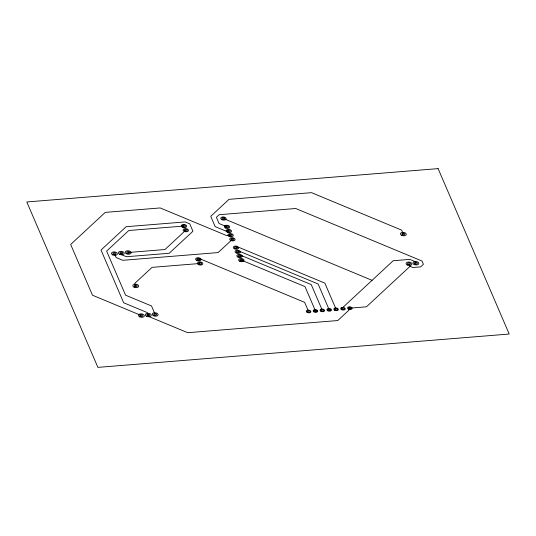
<?xml version="1.0" encoding="UTF-8"?>
<svg xmlns="http://www.w3.org/2000/svg" width="536" height="536" viewBox="0 0 536 536"><rect width="100%" height="100%" fill="white"/><g stroke="black" fill="none" stroke-linecap="round" stroke-linejoin="round"><path stroke-width="0.8" d="M185.804 230.185L164.954 249.528L128.184 252.51M232.41 239.324L218.125 252.57L122.744 260.308L116.131 257.555L114.436 253.622M227.043 226.842L219.056 223.519L216.39 217.315L219.211 214.702L295.705 208.504L422.006 261.039L423.407 264.295L420.619 266.881L412.941 267.504L410.087 266.318L366.443 306.806L349.834 308.153L349.137 308.991L349.445 309.701L337.767 320.541L187.721 332.702L148.968 316.582L147.246 312.568L123.669 302.766L101.009 250.044L126.161 226.708L185.121 221.924L189.744 223.847L192.927 231.244L169.182 253.267L126.456 256.731L122.114 254.928L121.31 253.066M184.016 226.025L128.814 230.5L106.624 251.089L125.571 295.182L151.521 305.969L155.165 314.465M228.832 231.003L226.226 231.21L215.164 226.614L210.742 216.31L229.033 199.345L311.537 192.659L401.652 230.145L403.347 234.071M230.621 235.163L226.433 235.498L160.177 207.941L105.25 212.39L70.672 244.47L92.487 295.222L141.424 315.577M235.981 247.645L238.982 247.398L324.843 283.115L336.085 309.265M237.77 251.799L240.262 251.598L318.103 283.98L329.211 309.821M198.32 259.303L200.712 259.109L304.662 302.351L308.595 311.496M239.559 255.96L241.95 255.766L311.255 284.596L322.337 310.384M200.109 263.464L152.056 267.364L134.724 283.444L135.782 285.902M223.465 218.52L372.064 280.335M241.347 260.121L305.004 286.606L315.463 310.94M415.862 263.196L415.192 261.635L409.772 259.384L393.21 260.724L342.538 307.731L342.96 308.709M408.988 263.752L410.087 266.318M438.106 168.619L26.8 201.965L97.894 367.381L509.2 334.035L438.106 168.619M240.49 260.757A1.467 0.851 6.2 0 0 242.801 260.315A1.467 0.851 6.2 0 0 240.751 259.297A1.467 0.851 6.2 0 0 240.49 260.757M239.766 261.293A2.707 1.575 6.2 0 0 244.034 260.476A2.707 1.575 6.2 0 0 240.242 258.6A2.707 1.575 6.2 0 0 239.766 261.293M183.165 226.661A1.467 0.851 6.2 0 0 185.469 226.219A1.467 0.851 6.2 0 0 183.419 225.2A1.467 0.851 6.2 0 0 183.165 226.661M112.714 254.895A2.948 1.715 6.2 0 0 117.364 254.01A2.948 1.715 6.2 0 0 113.237 251.96A2.948 1.715 6.2 0 0 112.714 254.895M119.588 254.339A2.948 1.715 6.2 0 0 124.231 253.448A2.948 1.715 6.2 0 0 120.111 251.404A2.948 1.715 6.2 0 0 119.588 254.339M139.702 316.85A2.948 1.715 6.2 0 0 144.345 315.965A2.948 1.715 6.2 0 0 140.224 313.922A2.948 1.715 6.2 0 0 139.702 316.85M348.956 308.796A1.494 0.871 6.2 0 0 351.315 308.347A1.494 0.871 6.2 0 0 349.224 307.309A1.494 0.871 6.2 0 0 348.956 308.796M401.625 235.344A2.948 1.715 6.2 0 0 406.268 234.46A2.948 1.715 6.2 0 0 402.141 232.416A2.948 1.715 6.2 0 0 401.625 235.344M113.578 254.258A1.474 0.858 6.2 0 0 115.897 253.816A1.474 0.858 6.2 0 0 113.84 252.791A1.474 0.858 6.2 0 0 113.578 254.258M402.482 234.708A1.474 0.858 6.2 0 0 404.807 234.266A1.474 0.858 6.2 0 0 402.744 233.247A1.474 0.858 6.2 0 0 402.482 234.708M140.559 316.213A1.474 0.858 6.2 0 0 142.884 315.771A1.474 0.858 6.2 0 0 140.821 314.746A1.474 0.858 6.2 0 0 140.559 316.213M307.262 312.481A2.285 1.327 6.2 0 0 310.853 311.791A2.285 1.327 6.2 0 0 307.664 310.21A2.285 1.327 6.2 0 0 307.262 312.481M307.718 312.14A1.494 0.871 6.2 0 0 310.076 311.691A1.494 0.871 6.2 0 0 307.986 310.652A1.494 0.871 6.2 0 0 307.718 312.14M314.136 311.925A2.285 1.327 6.2 0 0 317.727 311.235A2.285 1.327 6.2 0 0 314.538 309.654A2.285 1.327 6.2 0 0 314.136 311.925M314.592 311.584A1.494 0.871 6.2 0 0 316.95 311.135A1.494 0.871 6.2 0 0 314.853 310.096A1.494 0.871 6.2 0 0 314.592 311.584M321.01 311.369A2.285 1.327 6.2 0 0 324.602 310.679A2.285 1.327 6.2 0 0 321.412 309.098A2.285 1.327 6.2 0 0 321.01 311.369M321.466 311.027A1.494 0.871 6.2 0 0 323.824 310.579A1.494 0.871 6.2 0 0 321.727 309.54A1.494 0.871 6.2 0 0 321.466 311.027M327.878 310.806A2.285 1.327 6.2 0 0 331.476 310.123A2.285 1.327 6.2 0 0 328.28 308.542A2.285 1.327 6.2 0 0 327.878 310.806M328.34 310.471A1.494 0.871 6.2 0 0 330.699 310.022A1.494 0.871 6.2 0 0 328.601 308.984A1.494 0.871 6.2 0 0 328.34 310.471M334.752 310.25A2.285 1.327 6.2 0 0 338.343 309.567A2.285 1.327 6.2 0 0 335.154 307.986A2.285 1.327 6.2 0 0 334.752 310.25M335.214 309.915A1.494 0.871 6.2 0 0 337.566 309.46A1.494 0.871 6.2 0 0 335.476 308.428A1.494 0.871 6.2 0 0 335.214 309.915M341.626 309.694A2.285 1.327 6.2 0 0 345.218 309.011A2.285 1.327 6.2 0 0 342.028 307.43A2.285 1.327 6.2 0 0 341.626 309.694M342.082 309.359A1.494 0.871 6.2 0 0 344.44 308.904A1.494 0.871 6.2 0 0 342.35 307.865A1.494 0.871 6.2 0 0 342.082 309.359M348.5 309.138A2.285 1.327 6.2 0 0 352.092 308.448A2.285 1.327 6.2 0 0 348.903 306.867A2.285 1.327 6.2 0 0 348.5 309.138M126.463 253.783A2.948 1.715 6.2 0 0 131.106 252.892A2.948 1.715 6.2 0 0 126.985 250.848A2.948 1.715 6.2 0 0 126.463 253.783M127.327 253.146A1.474 0.858 6.2 0 0 129.645 252.697A1.474 0.858 6.2 0 0 127.581 251.679A1.474 0.858 6.2 0 0 127.327 253.146M120.453 253.702A1.474 0.858 6.2 0 0 122.771 253.26A1.474 0.858 6.2 0 0 120.714 252.235A1.474 0.858 6.2 0 0 120.453 253.702M414.14 264.469A2.948 1.715 6.2 0 0 418.784 263.578A2.948 1.715 6.2 0 0 414.656 261.535A2.948 1.715 6.2 0 0 414.14 264.469M414.998 263.833A1.474 0.858 6.2 0 0 417.323 263.384A1.474 0.858 6.2 0 0 415.259 262.365A1.474 0.858 6.2 0 0 414.998 263.833M407.266 265.025A2.948 1.715 6.2 0 0 411.909 264.134A2.948 1.715 6.2 0 0 407.789 262.091A2.948 1.715 6.2 0 0 407.266 265.025M408.124 264.389A1.474 0.858 6.2 0 0 410.449 263.947A1.474 0.858 6.2 0 0 408.385 262.921A1.474 0.858 6.2 0 0 408.124 264.389M134.06 287.175A2.948 1.715 6.2 0 0 138.703 286.284A2.948 1.715 6.2 0 0 134.576 284.241A2.948 1.715 6.2 0 0 134.06 287.175M134.918 286.539A1.474 0.858 6.2 0 0 137.243 286.097A1.474 0.858 6.2 0 0 135.179 285.072A1.474 0.858 6.2 0 0 134.918 286.539M153.45 315.738A2.948 1.715 6.2 0 0 158.093 314.846A2.948 1.715 6.2 0 0 153.966 312.803A2.948 1.715 6.2 0 0 153.45 315.738M154.308 315.101A1.474 0.858 6.2 0 0 156.633 314.659A1.474 0.858 6.2 0 0 154.569 313.634A1.474 0.858 6.2 0 0 154.308 315.101M146.576 316.294A2.948 1.715 6.2 0 0 151.219 315.409A2.948 1.715 6.2 0 0 147.092 313.359A2.948 1.715 6.2 0 0 146.576 316.294M147.434 315.657A1.474 0.858 6.2 0 0 149.758 315.215A1.474 0.858 6.2 0 0 147.695 314.19A1.474 0.858 6.2 0 0 147.434 315.657M237.977 257.133A2.707 1.575 6.2 0 0 242.245 256.315A2.707 1.575 6.2 0 0 238.453 254.439A2.707 1.575 6.2 0 0 237.977 257.133M238.708 256.597A1.467 0.851 6.2 0 0 241.012 256.154A1.467 0.851 6.2 0 0 238.962 255.136A1.467 0.851 6.2 0 0 238.708 256.597M236.188 252.972A2.707 1.575 6.2 0 0 240.456 252.155A2.707 1.575 6.2 0 0 236.671 250.279A2.707 1.575 6.2 0 0 236.188 252.972M236.919 252.436A1.467 0.851 6.2 0 0 239.224 251.994A1.467 0.851 6.2 0 0 237.173 250.975A1.467 0.851 6.2 0 0 236.919 252.436M234.4 248.811A2.707 1.575 6.2 0 0 238.667 247.994A2.707 1.575 6.2 0 0 234.882 246.118A2.707 1.575 6.2 0 0 234.4 248.811M235.13 248.275A1.467 0.851 6.2 0 0 237.435 247.833A1.467 0.851 6.2 0 0 235.384 246.821A1.467 0.851 6.2 0 0 235.13 248.275M230.828 240.49A2.707 1.575 6.2 0 0 235.09 239.679A2.707 1.575 6.2 0 0 231.304 237.796A2.707 1.575 6.2 0 0 230.828 240.49M231.552 239.954A1.467 0.851 6.2 0 0 233.857 239.512A1.467 0.851 6.2 0 0 231.813 238.5A1.467 0.851 6.2 0 0 231.552 239.954M229.04 236.329A2.707 1.575 6.2 0 0 233.307 235.518A2.707 1.575 6.2 0 0 229.515 233.636A2.707 1.575 6.2 0 0 229.04 236.329M229.763 235.793A1.467 0.851 6.2 0 0 232.068 235.351A1.467 0.851 6.2 0 0 230.024 234.339A1.467 0.851 6.2 0 0 229.763 235.793M227.251 232.175A2.707 1.575 6.2 0 0 231.519 231.358A2.707 1.575 6.2 0 0 227.726 229.482A2.707 1.575 6.2 0 0 227.251 232.175M227.974 231.632A1.467 0.851 6.2 0 0 230.286 231.197A1.467 0.851 6.2 0 0 228.236 230.179A1.467 0.851 6.2 0 0 227.974 231.632M225.462 228.014A2.707 1.575 6.2 0 0 229.73 227.197A2.707 1.575 6.2 0 0 225.937 225.321A2.707 1.575 6.2 0 0 225.462 228.014M226.192 227.472A1.467 0.851 6.2 0 0 228.497 227.036A1.467 0.851 6.2 0 0 226.447 226.018A1.467 0.851 6.2 0 0 226.192 227.472M221.884 219.693A2.707 1.575 6.2 0 0 226.152 218.876A2.707 1.575 6.2 0 0 222.366 217A2.707 1.575 6.2 0 0 221.884 219.693M222.614 219.157A1.467 0.851 6.2 0 0 224.919 218.715A1.467 0.851 6.2 0 0 222.869 217.696A1.467 0.851 6.2 0 0 222.614 219.157M196.739 260.476A2.707 1.575 6.2 0 0 201.007 259.659A2.707 1.575 6.2 0 0 197.215 257.783A2.707 1.575 6.2 0 0 196.739 260.476M197.469 259.94A1.467 0.851 6.2 0 0 199.774 259.498A1.467 0.851 6.2 0 0 197.724 258.479A1.467 0.851 6.2 0 0 197.469 259.94M198.528 264.637A2.707 1.575 6.2 0 0 202.796 263.819A2.707 1.575 6.2 0 0 199.003 261.943A2.707 1.575 6.2 0 0 198.528 264.637M199.251 264.101A1.467 0.851 6.2 0 0 201.563 263.658A1.467 0.851 6.2 0 0 199.513 262.64A1.467 0.851 6.2 0 0 199.251 264.101M182.434 227.197A2.707 1.575 6.2 0 0 186.702 226.38A2.707 1.575 6.2 0 0 182.917 224.504A2.707 1.575 6.2 0 0 182.434 227.197M184.223 231.358A2.707 1.575 6.2 0 0 188.491 230.54A2.707 1.575 6.2 0 0 184.699 228.664A2.707 1.575 6.2 0 0 184.223 231.358M184.954 230.815A1.467 0.851 6.2 0 0 187.258 230.38A1.467 0.851 6.2 0 0 185.208 229.361A1.467 0.851 6.2 0 0 184.954 230.815"/></g></svg>
